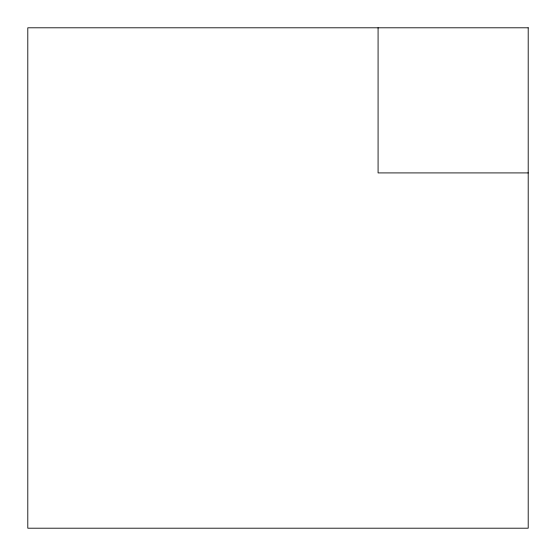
<?xml version="1.0" encoding="UTF-8"?>
<svg xmlns="http://www.w3.org/2000/svg" width="556" height="556" viewBox="0 0 556 556"><rect width="100%" height="100%" fill="white"/><g stroke="black" fill="none" stroke-linecap="round" stroke-linejoin="round"><path stroke-width="0.83" d="M528.2 172.916L378.08 172.916L378.08 27.8M528.2 27.8L27.8 27.8L27.8 528.2L528.2 528.2L528.2 27.8"/></g></svg>
